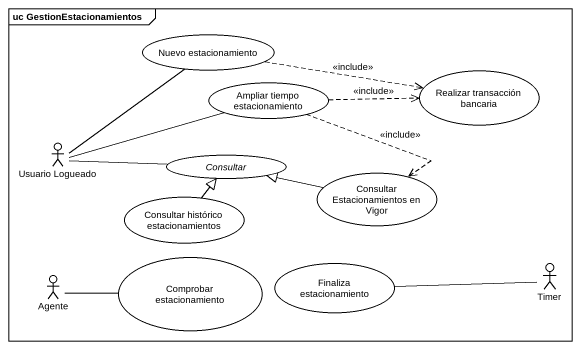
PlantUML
@startuml
mainframe uc GestionEstacionamientos
usecase "Nuevo estacionamiento" as Nuevo_estacionamiento
usecase "Realizar transacción bancaria" as Realizar_transacción
usecase "Ampliar tiempo estacionamiento" as Ampliar_tiempo
actor "Usuario Logueado" as Usuario_Logueado
usecase Consultar
usecase "Consultar Estacionamientos en Vigor" as Consultar_Estacionamientos
usecase "Consultar histórico estacionamientos" as Consultar_histórico
usecase "Comprobar estacionamiento" as Comprobar_estacionamiento
usecase "Finaliza estacionamiento" as Finaliza_estacionamiento
actor Timer
actor Agente
Nuevo_estacionamiento .right.> Realizar_transacción : <<include>>
Ampliar_tiempo .right.> Realizar_transacción : <<include>>
Ampliar_tiempo ..> Consultar_Estacionamientos : <<include>>
Usuario_Logueado -up- Nuevo_estacionamiento
Usuario_Logueado -right- Ampliar_tiempo
Usuario_Logueado -right- Consultar
Consultar_Estacionamientos -left-|> Consultar
Consultar_histórico -up-|> Consultar
Timer -left- Finaliza_estacionamiento
Agente -right- Comprobar_estacionamiento
@enduml
